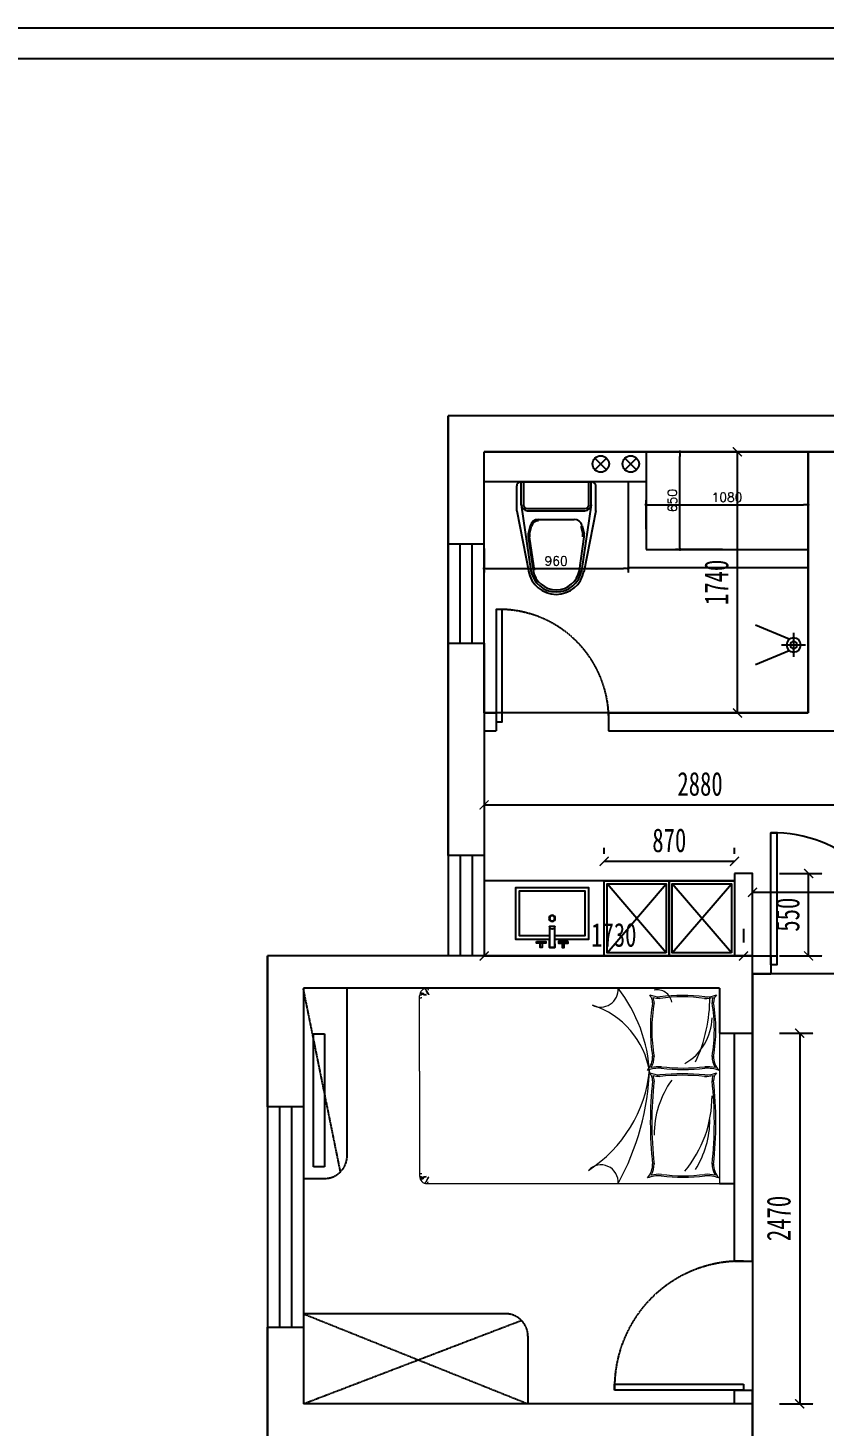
# Model space of a CAD drawing. Header units: millimetres. Extents: x -33522418 to 16198808, y -126322335 to -58690945.
# Drawn here: x -15924144 to -15918835, y -63974857 to -63965538 of the extents above; entities that cross this region are included whole.
import ezdxf

# ---------------------------------------------------------------- set-up
doc = ezdxf.new("R2010")
doc.units = ezdxf.units.MM
doc.header["$LTSCALE"] = 10
doc.header["$PDMODE"] = 3
doc.linetypes.add('DASH', pattern=[0.35, 0.25, -0.1])
doc.layers.add('LAYER4', color=7, linetype='Continuous')
doc.layers.add('TOP', color=7, linetype='Continuous')
doc.styles.add('HZXY', font='complex.shx', dxfattribs={"bigfont": 'HZXY.shx'})
doc.styles.add('宋体_T3', font='SimSun.ttf', dxfattribs={"width": 0.7})
doc.dimstyles.new('_TCH_ARCH&&60', dxfattribs={"dimtxt": 158.607595, "dimasz": 60, "dimexe": 90, "dimexo": 180, "dimgap": 60, "dimtad": 1, "dimdec": 0, "dimzin": 0, "dimdsep": 46, "dimtxsty": '宋体_T3', "dimblk": 'ARCHTICK', "dimcen": 0.09, "dimclrd": 2, "dimclre": 2, "dimclrt": 2, "dimazin": 2, "dimtfac": 1, "dimtdec": 0, "dimtix": 1, "dimtmove": 2, "dimatfit": 3, "dimfxl": 60, "dimtolj": 1, "dimtzin": 0, "dimarcsym": 0})
doc.dimstyles.new('LMDIM30$0', dxfattribs={"dimtxt": 60, "dimasz": 30, "dimexe": 30, "dimexo": 30, "dimgap": 20, "dimtad": 1, "dimdec": 0, "dimzin": 0, "dimdsep": 46, "dimtxsty": 'HZXY', "dimblk1": 'DOT', "dimblk2": 'DOT', "dimsah": 1, "dimcen": 0, "dimclrd": 2, "dimclre": 2, "dimclrt": 2, "dimadec": 0, "dimazin": 0, "dimtfac": 1, "dimtdec": 0, "dimtmove": 2, "dimatfit": 3, "dimldrblk": 'DOT', "dimfxl": 1, "dimtolj": 1, "dimtzin": 0, "dimarcsym": 0})

# ---------------------------------------------------------------- blocks, each defined once
blk = doc.blocks.new('AGAGSDGSS')
at = {"color": 7}
for p, q in [((1315560.5, -1098430.8), (1315482.7, -1098353)), ((1315482.7, -1098430.8), (1315560.5, -1098353))]:
    blk.add_line(p, q, dxfattribs=at)
blk.add_circle((1315521.6, -1098391.9), 55, dxfattribs=at)
blk = doc.blocks.new('rtrtrewte')
at = {"color": 8}
for p, q in [((35840.1, 8633.2, -70.4), (35893.2, 8645.9, -70.4)), ((36133.5, 8615, -70.4), (35913.9, 8646.8, -70.4)), ((35797.9, 8345, -70.4), (35797.9, 8579.7, -70.4)), ((35842.2, 8624.5, -70.4), (35895.3, 8637.2, -70.4)), ((35840.1, 8291.5, -70.4), (35893.2, 8278.8, -70.4)), ((35895.3, 8287.6, -70.4), (35842.2, 8300.3, -70.4)), ((36132.1, 8318.6, -70.4), (35912.6, 8286.8, -70.4)), ((35913.9, 8277.9, -70.4), (36133.5, 8309.8, -70.4))]:
    blk.add_line(p, q, dxfattribs=at)
for centre, radius, start, end in [((35906, 8592.4, -70.4), 55, 81.74752, 103.42934), ((35852.9, 8579.7, -70.4), 55, 103.42934, 180), ((35906, 8592.4, -70.4), 46, 81.74752, 103.42934), ((36106.4, 8462.4, -70.4), 155, 280.07023, 79.92977), ((35852.9, 8345, -70.4), 55, 180, 256.57066), ((35852.9, 8345, -70.4), 46, 179.99998, 256.57066), ((35906, 8332.3, -70.4), 55, 256.57066, 278.25248), ((35906, 8332.3, -70.4), 46, 256.57066, 278.25248)]:
    blk.add_arc(centre, radius, start, end, dxfattribs=at)
at = {"layer": 'TOP', "color": 4}
for p, q in [((35551.4, 8228.4, -70.4), (35551.4, 8696.4, -70.4)), ((35701.4, 8691.8, -70.4), (35551.4, 8691.8, -70.4)), ((35701.4, 8677.8, -70.4), (35551.4, 8677.8, -70.4)), ((35741.4, 8722.4, -70.4), (35577.4, 8722.4, -70.4)), ((35701.4, 8691.8, -70.4), (36135.7, 8628.8, -70.4)), ((35727.4, 8272.9, -70.4), (35727.4, 8651.8, -70.4)), ((35741.4, 8722.4, -70.4), (36145.4, 8643.2, -70.4)), ((35741.4, 8272.9, -70.4), (35741.4, 8651.8, -70.4)), ((35701.4, 8232.9, -70.4), (36135.7, 8295.9, -70.4)), ((35741.4, 8202.4, -70.4), (36145.4, 8281.5, -70.4)), ((35551.4, 8246.9, -70.4), (35701.4, 8246.9, -70.4)), ((35701.4, 8232.9, -70.4), (35551.4, 8232.9, -70.4)), ((35741.4, 8202.4, -70.4), (35577.4, 8202.4, -70.4))]:
    blk.add_line(p, q, dxfattribs=at)
for centre, radius, start, end in [((35577.4, 8696.4, -70.4), 26, 90, 180), ((35701.4, 8651.8, -70.4), 40, 0, 90), ((35701.4, 8651.8, -70.4), 26, 0, 90), ((36106.4, 8462.4, -70.4), 185, 279.99331, 80.00669), ((36106.4, 8462.4, -70.4), 169, 279.99331, 80.00669), ((35577.4, 8228.4, -70.4), 26, 180, 270), ((35701.4, 8272.9, -70.4), 26, 270.00003, 0), ((35701.4, 8272.9, -70.4), 40, 270, 0)]:
    blk.add_arc(centre, radius, start, end, dxfattribs=at)
blk = doc.blocks.new('dser55555')
at = {"ltscale": 3, "extrusion": (0, 0, -1)}
for p, q in [((752482, 195764), (752482, 195414)), ((753082, 195414), (753082, 195764)), ((752482, 195414), (752700, 195414)), ((752761, 195379), (752761, 195348)), ((752803, 195348), (752803, 195414)), ((752803, 195414), (753082, 195414)), ((752761, 195348), (752803, 195348))]:
    blk.add_line(p, q, dxfattribs=at)
at = {"ltscale": 3}
for points in [[(752803, 195414), (753082, 195414), (753082, 195844), (752482, 195844), (752482, 195414), (752700, 195414)], [(752803, 195444), (753052, 195444), (753052, 195814), (752512, 195814), (752512, 195444), (752761, 195444)], [(752761, 195391), (752761, 195521), (752803, 195521), (752803, 195348), (752761, 195348), (752761, 195391)], [(752700, 195386), (752700, 195348), (752682, 195348), (752682, 195386)], [(752700, 195414), (752761, 195414)], [(752864, 195386), (752864, 195348), (752882, 195348), (752882, 195386)]]:
    blk.add_lwpolyline(points, dxfattribs=at)
for points in [[(752651, 195399), (752731, 195399), (752731, 195386), (752651, 195386)], [(752912, 195399), (752833, 195399), (752833, 195386), (752912, 195386)]]:
    blk.add_lwpolyline(points, close=True, dxfattribs=at)
blk.add_circle((752782, 195589), 26, dxfattribs=at)
at = {"color": 8, "ltscale": 3}
blk.add_circle((752782, 195589), 21, dxfattribs=at)
blk.add_arc((752782, 195521), 21.1, 180, 0, dxfattribs=at)
blk = doc.blocks.new('ly01')
for p, q in [((0, -200), (0, 0)), ((100, -100), (-100, -100)), ((-48, -137), (-166, -419)), ((48, -137), (166, -419))]:
    blk.add_line(p, q)
blk.add_circle((0, -100), 60)
at = {"color": 8}
blk.add_circle((0, -100), 30, dxfattribs=at)
blk = doc.blocks.new('DOT')
at = {"color": 0, "linetype": 'ByBlock'}
blk.add_line((-0.35, 0), (-1, 0), dxfattribs=at)
at = {"color": 0, "linetype": 'ByBlock', "const_width": 0.35}
blk.add_lwpolyline([(-0.175, 0, 1), (0.175, 0, 1)], format="xyb", close=True, dxfattribs=at)
blk = doc.blocks.new('*D772')
at = {"layer": 'Defpoints', "color": 0, "linetype": 'DASH', "transparency": 16777216}
for p in [(-15918942.1, -63968715.6), (-15920022.1, -63968909), (-15918942.1, -63968909)]:
    blk.add_point(p, dxfattribs=at)
at = {"layer": 'LAYER4', "color": 2, "linetype": 'DASH', "lineweight": -2, "transparency": 16777216}
for p, q in [((-15920022.1, -63968879), (-15920022.1, -63968685.6)), ((-15918942.1, -63968879), (-15918942.1, -63968685.6)), ((-15919992.1, -63968715.6), (-15918972.1, -63968715.6))]:
    blk.add_line(p, q, dxfattribs=at)
at = {"layer": 'LAYER4', "color": 2, "linetype": 'DASH', "lineweight": -2, "transparency": 16777216, "xscale": 30, "yscale": 30, "zscale": 30, "rotation": 180}
blk.add_blockref('DOT', (-15920022.1, -63968715.6), dxfattribs=at)
at = {"layer": 'LAYER4', "color": 2, "linetype": 'DASH', "lineweight": -2, "transparency": 16777216, "xscale": 30, "yscale": 30, "zscale": 30}
blk.add_blockref('DOT', (-15918942.1, -63968715.6), dxfattribs=at)
at = {"layer": 'LAYER4', "color": 2, "linetype": 'DASH', "lineweight": -2, "transparency": 16777216, "insert": (-15919482.1, -63968665.6), "char_height": 60, "attachment_point": 5, "style": 'HZXY'}
blk.add_mtext('\\A1;1080', dxfattribs=at)
blk = doc.blocks.new('_Dot')
at = {"color": 0, "linetype": 'ByBlock', "lineweight": -2}
blk.add_line((-0.5, 0), (-1, 0), dxfattribs=at)
at = {"color": 0, "linetype": 'ByBlock', "const_width": 0.5}
blk.add_lwpolyline([(-0.25, 0, 1), (0.25, 0, 1)], format="xyb", close=True, dxfattribs=at)
blk = doc.blocks.new('*D773')
at = {"layer": 'Defpoints', "color": 0, "linetype": 'DASH', "transparency": 16777216}
for p in [(-15919796.6, -63968363.2), (-15919565, -63968363.2), (-15919482.1, -63969013.3)]:
    blk.add_point(p, dxfattribs=at)
at = {"layer": 'LAYER4', "color": 2, "linetype": 'DASH', "lineweight": -2, "transparency": 16777216}
for p, q in [((-15919595, -63968363.2), (-15919826.6, -63968363.2)), ((-15919796.6, -63968983.3), (-15919796.6, -63968393.2)), ((-15919512.1, -63969013.3), (-15919826.6, -63969013.3))]:
    blk.add_line(p, q, dxfattribs=at)
at = {"layer": 'LAYER4', "color": 2, "linetype": 'DASH', "lineweight": -2, "transparency": 16777216, "xscale": 30, "yscale": 30, "zscale": 30}
for p, rotation in [((-15919796.6, -63968363.2), 90), ((-15919796.6, -63969013.3), 270)]:
    blk.add_blockref('DOT', p, dxfattribs=dict(at, rotation=rotation))
at = {"layer": 'LAYER4', "color": 2, "linetype": 'DASH', "lineweight": -2, "transparency": 16777216, "insert": (-15919846.6, -63968688.2), "char_height": 60, "attachment_point": 5, "rotation": 90, "style": 'HZXY'}
blk.add_mtext('\\A1;650', dxfattribs=at)
blk = doc.blocks.new('*D774')
at = {"layer": 'Defpoints', "color": 0, "linetype": 'DASH', "transparency": 16777216}
for p in [(-15921102.1, -63968978.2), (-15920142.1, -63968978.2), (-15920142.1, -63969140.6)]:
    blk.add_point(p, dxfattribs=at)
at = {"layer": 'LAYER4', "color": 2, "linetype": 'DASH', "lineweight": -2, "transparency": 16777216}
for p, q in [((-15921102.1, -63969008.2), (-15921102.1, -63969170.6)), ((-15920142.1, -63969008.2), (-15920142.1, -63969170.6)), ((-15921072.1, -63969140.6), (-15920172.1, -63969140.6))]:
    blk.add_line(p, q, dxfattribs=at)
at = {"layer": 'LAYER4', "color": 2, "linetype": 'DASH', "lineweight": -2, "transparency": 16777216, "xscale": 30, "yscale": 30, "zscale": 30, "rotation": 180}
blk.add_blockref('DOT', (-15921102.1, -63969140.6), dxfattribs=at)
at = {"layer": 'LAYER4', "color": 2, "linetype": 'DASH', "lineweight": -2, "transparency": 16777216, "xscale": 30, "yscale": 30, "zscale": 30}
blk.add_blockref('DOT', (-15920142.1, -63969140.6), dxfattribs=at)
at = {"layer": 'LAYER4', "color": 2, "linetype": 'DASH', "lineweight": -2, "transparency": 16777216, "insert": (-15920622.1, -63969090.6), "char_height": 60, "attachment_point": 5, "style": 'HZXY'}
blk.add_mtext('\\A1;960', dxfattribs=at)
blk = doc.blocks.new('A$Ccbbf51e9')
at = {"lineweight": 18}
for p, q in [((0, 750), (0, 1252.6)), ((50, 1302.6), (2000, 1302.6)), ((2000, 1302.6), (2000, 0)), ((0, 750), (0, 50)), ((50, 0), (2000, 0))]:
    blk.add_line(p, q, dxfattribs=at)
at = {"color": 8, "lineweight": 5}
for p, q in [((1.8, 1236.8), (0, 1236.8)), ((8.5, 1256.3), (0.1, 1256.2)), ((0.1, 1256.2), (1.7, 1256.3)), ((3.7, 1236.8), (1.8, 1236.8)), ((6, 1266.8), (2.3, 1267.4)), ((5.5, 1236.9), (3.7, 1236.8)), ((5.2, 1274.8), (7.5, 1273.7)), ((7.4, 1237), (5.5, 1236.9)), ((9, 1266.3), (6, 1266.8)), ((9.2, 1237.2), (7.4, 1237)), ((7.5, 1273.7), (9.5, 1272.9)), ((10.1, 1256.5), (8.5, 1256.3)), ((11.5, 1265.8), (9, 1266.3)), ((11, 1237.4), (9.2, 1237.2)), ((9.5, 1272.9), (11.3, 1272.3)), ((13.1, 1257.3), (10.1, 1256.5)), ((12.9, 1237.8), (11, 1237.4)), ((11.3, 1272.3), (12.9, 1271.7)), ((13.4, 1265.5), (11.5, 1265.8)), ((12.9, 1271.7), (14.3, 1271.3)), ((14.7, 1238.3), (12.9, 1237.8)), ((16.4, 1260.8), (13.1, 1257.3)), ((14.9, 1265.3), (13.4, 1265.5)), ((14.3, 1271.3), (15.6, 1271)), ((16, 1265.1), (14.9, 1265.3)), ((15.6, 1271), (16.7, 1270.8)), ((17, 1265), (16, 1265.1)), ((19.1, 1260.8), (16.4, 1260.8)), ((16.7, 1270.8), (17.8, 1270.5)), ((17.7, 1264.9), (17, 1265)), ((18.4, 1264.8), (17.7, 1264.9)), ((17.8, 1270.5), (18.8, 1270.3)), ((19.1, 1264.7), (18.4, 1264.8)), ((18.8, 1270.3), (19.8, 1270)), ((19.7, 1264.6), (19.1, 1264.7)), ((24.8, 1257.9), (19.1, 1260.8)), ((20.3, 1264.5), (19.7, 1264.6)), ((19.8, 1270), (20.8, 1269.7)), ((20.8, 1264.3), (20.3, 1264.5)), ((20.8, 1269.7), (21.8, 1269.3)), ((21.4, 1264.2), (20.8, 1264.3)), ((21.9, 1264), (21.4, 1264.2)), ((21.8, 1269.3), (23, 1268.9)), ((22.5, 1263.7), (21.9, 1264)), ((23.1, 1263.4), (22.5, 1263.7)), ((23, 1268.9), (24.3, 1268.4)), ((24, 1263), (23.1, 1263.4)), ((25.2, 1262.6), (24, 1263)), ((24.3, 1268.4), (25.8, 1267.9)), ((29, 1258.5), (24.8, 1257.9)), ((26.9, 1262), (25.2, 1262.6)), ((25.8, 1267.9), (27.5, 1267.2)), ((29.5, 1261.3), (26.9, 1262)), ((30.1, 1257.1), (29, 1258.5)), ((33, 1260.5), (29.5, 1261.3)), ((34.1, 1256.5), (30.1, 1257.1)), ((37.6, 1259.6), (33, 1260.5)), ((42.5, 1255.3), (34.1, 1256.5)), ((36.6, 1296.4), (35.8, 1297.1)), ((37.4, 1295.7), (36.6, 1296.4)), ((38, 1295.1), (37.4, 1295.7)), ((43.5, 1258.5), (37.6, 1259.6)), ((38.5, 1294.5), (38, 1295.1)), ((39, 1294), (38.5, 1294.5)), ((39, 1297.1), (39.9, 1295.8)), ((39.5, 1293.5), (39, 1294)), ((39.9, 1293.1), (39.5, 1293.5)), ((39.9, 1295.8), (40.7, 1294.7)), ((40.3, 1292.7), (39.9, 1293.1)), ((40.7, 1292.3), (40.3, 1292.7)), ((40.7, 1294.7), (41.3, 1293.8)), ((41, 1291.9), (40.7, 1292.3)), ((41.4, 1291.6), (41, 1291.9)), ((41.3, 1293.8), (41.8, 1292.9)), ((41.8, 1291.2), (41.4, 1291.6)), ((41.8, 1292.9), (42.3, 1292.2)), ((42.1, 1290.9), (41.8, 1291.2)), ((42.5, 1290.6), (42.1, 1290.9)), ((42.3, 1292.2), (42.6, 1291.5)), ((42.8, 1290.2), (42.5, 1290.6)), ((44.1, 1256.3), (42.5, 1255.3)), ((42.5, 1255.3), (42.5, 1255.3)), ((42.6, 1291.5), (42.9, 1290.9)), ((43.1, 1289.9), (42.8, 1290.2)), ((42.9, 1290.9), (43.2, 1290.4)), ((43.4, 1289.5), (43.1, 1289.9)), ((43.2, 1290.4), (43.5, 1289.9)), ((43.7, 1289.2), (43.4, 1289.5)), ((43.5, 1289.9), (43.7, 1289.4)), ((43.5, 1258.5), (44.1, 1256.3)), ((43.7, 1289.4), (44, 1288.9)), ((44, 1288.8), (43.7, 1289.2)), ((44, 1288.9), (44.3, 1288.5)), ((44.2, 1288.3), (44, 1288.8)), ((44.5, 1287.8), (44.2, 1288.3)), ((44.3, 1288.5), (44.5, 1288.1)), ((44.5, 1288.1), (44.8, 1287.6)), ((44.7, 1287.3), (44.5, 1287.8)), ((44.9, 1286.7), (44.7, 1287.3)), ((44.8, 1287.6), (45, 1287.2)), ((45.1, 1286), (44.9, 1286.7)), ((45, 1287.2), (45.3, 1286.8)), ((45.3, 1285.2), (45.1, 1286)), ((45.3, 1286.8), (45.6, 1286.4)), ((45.4, 1284.4), (45.3, 1285.2)), ((45.6, 1283.5), (45.4, 1284.4)), ((45.6, 1286.4), (45.9, 1285.9)), ((45.8, 1282.6), (45.6, 1283.5)), ((46, 1281.7), (45.8, 1282.6)), ((45.9, 1285.9), (46.1, 1285.4)), ((46.3, 1280.7), (46, 1281.7)), ((46.1, 1285.4), (46.5, 1285)), ((46.6, 1279.8), (46.3, 1280.7)), ((46.5, 1285), (46.8, 1284.4)), ((46.9, 1278.8), (46.6, 1279.8)), ((46.8, 1284.4), (47.1, 1283.9)), ((47.4, 1277.9), (46.9, 1278.8)), ((47.1, 1283.9), (47.5, 1283.3)), ((47.8, 1277), (47.4, 1277.9)), ((47.5, 1283.3), (47.8, 1282.7)), ((47.8, 1282.7), (48.2, 1282)), ((48.3, 1276.2), (47.8, 1277)), ((48.2, 1282), (48.6, 1281.4)), ((48.9, 1275.3), (48.3, 1276.2)), ((48.6, 1281.4), (49, 1280.6)), ((49.4, 1274.5), (48.9, 1275.3)), ((49, 1280.6), (49.5, 1279.9)), ((49.8, 1273.7), (49.4, 1274.5)), ((49.5, 1279.9), (49.9, 1279.2)), ((50.3, 1272.9), (49.8, 1273.7)), ((49.9, 1279.2), (50.3, 1278.5)), ((50.3, 1278.5), (50.8, 1277.7)), ((50.7, 1272.1), (50.3, 1272.9)), ((51, 1271.2), (50.7, 1272.1)), ((50.8, 1277.7), (51.2, 1277.1)), ((51.2, 1270.4), (51, 1271.2)), ((51.2, 1277.1), (51.6, 1276.4)), ((51.4, 1269.5), (51.2, 1270.4)), ((51.7, 1268.7), (51.4, 1269.5)), ((51.6, 1276.4), (52, 1275.8)), ((51.9, 1268), (51.7, 1268.7)), ((52.1, 1267.2), (51.9, 1268)), ((52, 1275.8), (52.4, 1275.2)), ((52.5, 1266.6), (52.1, 1267.2)), ((52.4, 1275.2), (52.8, 1274.6)), ((52.9, 1266), (52.5, 1266.6)), ((52.8, 1274.6), (53.1, 1274)), ((53.4, 1265.4), (52.9, 1266)), ((53, 1302.6), (53.9, 1301.4)), ((53.1, 1274), (53.5, 1273.5)), ((54, 1265), (53.4, 1265.4)), ((53.5, 1273.5), (53.8, 1272.9)), ((53.8, 1272.9), (54.2, 1272.4)), ((53.9, 1301.4), (54.6, 1300.4)), ((54.7, 1264.6), (54, 1265)), ((54.2, 1272.4), (54.5, 1271.9)), ((54.5, 1271.9), (54.8, 1271.4)), ((54.6, 1300.4), (55, 1299.5)), ((55.4, 1264.2), (54.7, 1264.6)), ((54.8, 1271.4), (55.1, 1270.8)), ((55, 1299.5), (55.4, 1298.8)), ((55.1, 1270.8), (55.4, 1270.3)), ((55.4, 1298.8), (55.5, 1298.1)), ((55.4, 1270.3), (55.7, 1269.8)), ((56.1, 1263.8), (55.4, 1264.2)), ((55.5, 1298.1), (55.6, 1297.6)), ((55.6, 1297.6), (55.7, 1297.1)), ((55.7, 1297.1), (55.7, 1296.6)), ((55.7, 1296.6), (55.7, 1296.2)), ((55.7, 1296.2), (55.7, 1295.7)), ((55.7, 1295.7), (55.7, 1295.3)), ((55.7, 1295.3), (55.7, 1294.8)), ((55.7, 1294.8), (55.8, 1294.4)), ((55.7, 1269.8), (56, 1269.2)), ((55.8, 1294.4), (55.8, 1294)), ((55.8, 1294), (55.9, 1293.5)), ((55.9, 1293.5), (56.1, 1293.1)), ((56, 1269.2), (56.3, 1268.7)), ((56.1, 1293.1), (56.2, 1292.6)), ((56.9, 1263.4), (56.1, 1263.8)), ((56.2, 1292.6), (56.4, 1292.1)), ((56.3, 1268.7), (56.6, 1268.1)), ((56.4, 1292.1), (56.6, 1291.7)), ((56.6, 1291.7), (56.8, 1291.3)), ((56.6, 1268.1), (56.9, 1267.5)), ((56.8, 1291.3), (56.9, 1291)), ((56.9, 1291), (57.1, 1290.7)), ((56.9, 1267.5), (57.2, 1266.9)), ((57.6, 1263), (56.9, 1263.4)), ((57.1, 1290.7), (57.2, 1290.6)), ((57.2, 1290.6), (57.2, 1290.5)), ((57.2, 1266.9), (57.5, 1266.3)), ((57.5, 1266.3), (57.8, 1265.7)), ((58.2, 1262.5), (57.6, 1263)), ((57.8, 1265.7), (58.1, 1265.1)), ((58.1, 1265.1), (58.5, 1264.6)), ((58.8, 1262), (58.2, 1262.5)), ((58.5, 1264.6), (58.8, 1264)), ((58.8, 1264), (59.1, 1263.5)), ((59.3, 1261.5), (58.8, 1262)), ((59.1, 1263.5), (59.5, 1263)), ((59.8, 1261), (59.3, 1261.5)), ((59.5, 1263), (59.9, 1262.5)), ((60.2, 1260.4), (59.8, 1261)), ((59.9, 1262.5), (60.2, 1262.1)), ((60.2, 1262.1), (60.6, 1261.6)), ((60.6, 1259.9), (60.2, 1260.4)), ((60.6, 1261.6), (60.9, 1261.2)), ((60.9, 1259.5), (60.6, 1259.9)), ((60.9, 1261.2), (61.2, 1260.9)), ((61.1, 1259.1), (60.9, 1259.5)), ((61.4, 1258.8), (61.1, 1259.1)), ((61.2, 1260.9), (61.5, 1260.5)), ((61.6, 1258.7), (61.4, 1258.8)), ((61.5, 1260.5), (61.7, 1260.1)), ((61.7, 1258.7), (61.6, 1258.7)), ((61.7, 1260.1), (61.8, 1259.8)), ((61.8, 1258.8), (61.7, 1258.7)), ((61.8, 1259.8), (61.9, 1259.5)), ((61.9, 1258.9), (61.8, 1258.8)), ((61.9, 1259.5), (61.9, 1259.2)), ((61.9, 1259.2), (61.9, 1258.9)), ((1.8, 65.8), (0, 65.8)), ((8.5, 46.3), (0.1, 46.3)), ((0.1, 46.3), (1.7, 46.3)), ((3.7, 65.8), (1.8, 65.8)), ((6, 35.8), (2.3, 35.1)), ((5.5, 65.7), (3.7, 65.8)), ((5.2, 27.8), (7.5, 28.8)), ((7.4, 65.6), (5.5, 65.7)), ((9, 36.3), (6, 35.8)), ((9.2, 65.4), (7.4, 65.6)), ((7.5, 28.8), (9.5, 29.7)), ((10.1, 46.1), (8.5, 46.3)), ((11.5, 36.7), (9, 36.3)), ((11, 65.2), (9.2, 65.4)), ((9.5, 29.7), (11.3, 30.3)), ((13.1, 45.3), (10.1, 46.1)), ((12.9, 64.8), (11, 65.2)), ((11.3, 30.3), (12.9, 30.8)), ((13.4, 37.1), (11.5, 36.7)), ((14.7, 64.3), (12.9, 64.8)), ((12.9, 30.8), (14.3, 31.2)), ((16.4, 41.8), (13.1, 45.3)), ((14.9, 37.3), (13.4, 37.1)), ((14.3, 31.2), (15.6, 31.6)), ((16, 37.5), (14.9, 37.3)), ((15.6, 31.6), (16.7, 31.8)), ((17, 37.6), (16, 37.5)), ((19.1, 41.8), (16.4, 41.8)), ((16.7, 31.8), (17.8, 32.1)), ((17.7, 37.7), (17, 37.6)), ((18.4, 37.8), (17.7, 37.7)), ((17.8, 32.1), (18.8, 32.3)), ((19.1, 37.9), (18.4, 37.8)), ((18.8, 32.3), (19.8, 32.6)), ((24.8, 44.7), (19.1, 41.8)), ((19.7, 38), (19.1, 37.9)), ((20.3, 38.1), (19.7, 38)), ((19.8, 32.6), (20.8, 32.9)), ((20.8, 38.2), (20.3, 38.1)), ((21.4, 38.4), (20.8, 38.2)), ((20.8, 32.9), (21.8, 33.3)), ((21.9, 38.6), (21.4, 38.4)), ((21.8, 33.3), (23, 33.7)), ((22.5, 38.9), (21.9, 38.6)), ((23.1, 39.2), (22.5, 38.9)), ((23, 33.7), (24.3, 34.1)), ((24, 39.6), (23.1, 39.2)), ((25.2, 40), (24, 39.6)), ((24.3, 34.1), (25.8, 34.7)), ((29, 44.1), (24.8, 44.7)), ((26.9, 40.6), (25.2, 40)), ((25.8, 34.7), (27.5, 35.4)), ((29.5, 41.3), (26.9, 40.6)), ((30.1, 45.5), (29, 44.1)), ((33, 42.1), (29.5, 41.3)), ((34.1, 46.1), (30.1, 45.5)), ((37.6, 43), (33, 42.1)), ((42.5, 47.3), (34.1, 46.1)), ((36.6, 6.2), (35.8, 5.5)), ((37.4, 6.9), (36.6, 6.2)), ((38, 7.5), (37.4, 6.9)), ((43.5, 44.1), (37.6, 43)), ((38.5, 8), (38, 7.5)), ((39, 8.6), (38.5, 8)), ((39.5, 9), (39, 8.6)), ((39, 5.5), (39.9, 6.7)), ((39.9, 9.5), (39.5, 9)), ((40.3, 9.9), (39.9, 9.5)), ((39.9, 6.7), (40.7, 7.8)), ((40.7, 10.3), (40.3, 9.9)), ((41, 10.7), (40.7, 10.3)), ((40.7, 7.8), (41.3, 8.8)), ((41.4, 11), (41, 10.7)), ((41.3, 8.8), (41.8, 9.6)), ((41.8, 11.4), (41.4, 11)), ((42.1, 11.7), (41.8, 11.4)), ((41.8, 9.6), (42.3, 10.4)), ((42.5, 12), (42.1, 11.7)), ((42.3, 10.4), (42.6, 11)), ((44.1, 46.3), (42.5, 47.3)), ((42.5, 47.3), (42.5, 47.3)), ((42.8, 12.3), (42.5, 12)), ((42.6, 11), (42.9, 11.6)), ((43.1, 12.7), (42.8, 12.3)), ((42.9, 11.6), (43.2, 12.2)), ((43.4, 13), (43.1, 12.7)), ((43.2, 12.2), (43.5, 12.7)), ((43.7, 13.4), (43.4, 13)), ((43.5, 44.1), (44.1, 46.3)), ((43.5, 12.7), (43.7, 13.2)), ((44, 13.8), (43.7, 13.4)), ((43.7, 13.2), (44, 13.6)), ((44.2, 14.2), (44, 13.8)), ((44, 13.6), (44.3, 14.1)), ((44.5, 14.7), (44.2, 14.2)), ((44.3, 14.1), (44.5, 14.5)), ((44.7, 15.3), (44.5, 14.7)), ((44.5, 14.5), (44.8, 14.9)), ((44.9, 15.9), (44.7, 15.3)), ((44.8, 14.9), (45, 15.4)), ((45.1, 16.6), (44.9, 15.9)), ((45, 15.4), (45.3, 15.8)), ((45.3, 17.3), (45.1, 16.6)), ((45.4, 18.2), (45.3, 17.3)), ((45.3, 15.8), (45.6, 16.2)), ((45.6, 19), (45.4, 18.2)), ((45.8, 20), (45.6, 19)), ((45.6, 16.2), (45.9, 16.7)), ((46, 20.9), (45.8, 20)), ((45.9, 16.7), (46.1, 17.1)), ((46.3, 21.9), (46, 20.9)), ((46.1, 17.1), (46.5, 17.6)), ((46.6, 22.8), (46.3, 21.9)), ((46.5, 17.6), (46.8, 18.1)), ((46.9, 23.8), (46.6, 22.8)), ((46.8, 18.1), (47.1, 18.7)), ((47.4, 24.7), (46.9, 23.8)), ((47.1, 18.7), (47.5, 19.3)), ((47.8, 25.5), (47.4, 24.7)), ((47.5, 19.3), (47.8, 19.9)), ((48.3, 26.4), (47.8, 25.5)), ((47.8, 19.9), (48.2, 20.5)), ((48.2, 20.5), (48.6, 21.2)), ((48.9, 27.2), (48.3, 26.4)), ((48.6, 21.2), (49, 21.9)), ((49.4, 28.1), (48.9, 27.2)), ((49, 21.9), (49.5, 22.7)), ((49.8, 28.9), (49.4, 28.1)), ((49.5, 22.7), (49.9, 23.4)), ((50.3, 29.7), (49.8, 28.9)), ((49.9, 23.4), (50.3, 24.1)), ((50.7, 30.5), (50.3, 29.7)), ((50.3, 24.1), (50.8, 24.8)), ((51, 31.4), (50.7, 30.5)), ((50.8, 24.8), (51.2, 25.5)), ((51.2, 32.2), (51, 31.4)), ((51.4, 33), (51.2, 32.2)), ((51.2, 25.5), (51.6, 26.2)), ((51.7, 33.8), (51.4, 33)), ((51.6, 26.2), (52, 26.8)), ((51.9, 34.6), (51.7, 33.8)), ((52.1, 35.3), (51.9, 34.6)), ((52, 26.8), (52.4, 27.4)), ((52.5, 36), (52.1, 35.3)), ((52.4, 27.4), (52.8, 28)), ((52.9, 36.6), (52.5, 36)), ((52.8, 28), (53.1, 28.6)), ((53.4, 37.1), (52.9, 36.6)), ((53, 0), (53.9, 1.2)), ((53.1, 28.6), (53.5, 29.1)), ((54, 37.6), (53.4, 37.1)), ((53.5, 29.1), (53.8, 29.6)), ((53.8, 29.6), (54.2, 30.2)), ((53.9, 1.2), (54.6, 2.2)), ((54.7, 38), (54, 37.6)), ((54.2, 30.2), (54.5, 30.7)), ((54.5, 30.7), (54.8, 31.2)), ((54.6, 2.2), (55, 3.1)), ((55.4, 38.4), (54.7, 38)), ((54.8, 31.2), (55.1, 31.7)), ((55, 3.1), (55.4, 3.8)), ((55.1, 31.7), (55.4, 32.3)), ((56.1, 38.8), (55.4, 38.4)), ((55.4, 32.3), (55.7, 32.8)), ((55.4, 3.8), (55.5, 4.4)), ((55.5, 4.4), (55.6, 5)), ((55.6, 5), (55.7, 5.5)), ((55.7, 32.8), (56, 33.4)), ((55.7, 7.7), (55.8, 8.2)), ((55.7, 7.3), (55.7, 7.7)), ((55.7, 6.9), (55.7, 7.3)), ((55.7, 6.4), (55.7, 6.9)), ((55.7, 6), (55.7, 6.4)), ((55.7, 5.5), (55.7, 6)), ((55.8, 8.6), (55.9, 9.1)), ((55.8, 8.2), (55.8, 8.6)), ((55.9, 9.1), (56.1, 9.5)), ((56, 33.4), (56.3, 33.9)), ((56.9, 39.2), (56.1, 38.8)), ((56.1, 9.5), (56.2, 10)), ((56.2, 10), (56.4, 10.4)), ((56.3, 33.9), (56.6, 34.5)), ((56.4, 10.4), (56.6, 10.9)), ((56.6, 34.5), (56.9, 35.1)), ((56.6, 10.9), (56.8, 11.3)), ((56.8, 11.3), (56.9, 11.6)), ((57.6, 39.6), (56.9, 39.2)), ((56.9, 35.1), (57.2, 35.7)), ((56.9, 11.6), (57.1, 11.8)), ((57.1, 11.8), (57.2, 12)), ((57.2, 35.7), (57.5, 36.2)), ((57.2, 12), (57.2, 12.1)), ((57.5, 36.2), (57.8, 36.8)), ((58.2, 40), (57.6, 39.6)), ((57.8, 36.8), (58.1, 37.4)), ((58.1, 37.4), (58.5, 38)), ((58.8, 40.5), (58.2, 40)), ((58.5, 38), (58.8, 38.6)), ((59.3, 41.1), (58.8, 40.5)), ((58.8, 38.6), (59.1, 39.1)), ((59.1, 39.1), (59.5, 39.6)), ((59.8, 41.6), (59.3, 41.1)), ((59.5, 39.6), (59.9, 40.1)), ((60.2, 42.2), (59.8, 41.6)), ((59.9, 40.1), (60.2, 40.5)), ((60.6, 42.7), (60.2, 42.2)), ((60.2, 40.5), (60.6, 40.9)), ((60.9, 43.1), (60.6, 42.7)), ((60.6, 40.9), (60.9, 41.3)), ((61.1, 43.5), (60.9, 43.1)), ((60.9, 41.3), (61.2, 41.7)), ((61.4, 43.7), (61.1, 43.5)), ((61.2, 41.7), (61.5, 42.1)), ((61.6, 43.9), (61.4, 43.7)), ((61.5, 42.1), (61.7, 42.5)), ((61.7, 43.9), (61.6, 43.9)), ((61.8, 43.8), (61.7, 43.9)), ((61.7, 42.5), (61.8, 42.8)), ((61.9, 43.6), (61.8, 43.8)), ((61.8, 42.8), (61.9, 43.1)), ((61.9, 43.4), (61.9, 43.6)), ((61.9, 43.1), (61.9, 43.4))]:
    blk.add_line(p, q, dxfattribs=at)
at = {"lineweight": 18}
for centre, radius, start, end in [((50, 1252.6), 50, 90, 180), ((1607.7, 1436), 191.6, 247.39775, 268.39232), ((1477.9, 1208.3), 75.8, 358.19877, 42.14046), ((1751.6, 161.8), 1092.9, 82.14891, 97.85109), ((1906.3, 1436), 191.6, 268.39232, 292.60225), ((2036.1, 1208.3), 75.8, 137.85954, 181.80123), ((2617.3, 1026.3), 1078.7, 170.41594, 189.60015), ((896.7, 1026.3), 1078.7, 350.39985, 9.58406), ((1416.2, 846.4), 137.5, 318.41611, 1.5527), ((2097.9, 846.4), 137.5, 178.4473, 221.58389), ((1597.8, 544.2), 225.2, 86.5245, 110.48499), ((1757, 2031.8), 1271.2, 263.42597, 276.57403), ((1916.2, 544.2), 225.2, 69.51501, 93.4755), ((1607.7, 916), 191.6, 247.39775, 268.39232), ((1477.9, 688.4), 75.8, 358.19877, 42.14046), ((4116.8, 407.8), 2578.3, 173.80493, 186.20546), ((1751.6, -734.7), 1466.9, 84.15875, 95.84125), ((1906.3, 916), 191.6, 268.39232, 292.60225), ((2036.1, 688.4), 75.8, 137.85954, 181.80123), ((-602.8, 407.8), 2578.3, 353.79454, 6.19507), ((1416.2, 129.1), 137.5, 318.41611, 1.5527), ((2097.9, 129.1), 137.5, 178.4473, 221.58389), ((50, 50), 50, 180, 270), ((1597.8, -173.1), 225.2, 86.5245, 110.48499), ((1757, 1182.7), 1140.4, 262.66801, 277.33199), ((1916.2, -173.1), 225.2, 69.51501, 93.4755)]:
    blk.add_arc(centre, radius, start, end, dxfattribs=at)
at = {"color": 8, "lineweight": 18}
for centre, radius, start, end in [((1206.8, 1293.7), 117.2, 242.09168, 4.33827), ((518.5, 681.1), 1017.1, 3.10214, 37.66122), ((978.9, 655.4), 562, 9.13913, 72.07737), ((637.4, 845.8), 900.9, 302.79694, 354.23603), ((-196.9, 829.8), 1732.2, 331.37699, 357.8169), ((1209.4, 10.4), 114.7, 354.77674, 137.10565)]:
    blk.add_arc(centre, radius, start, end, dxfattribs=at)
at = {"color": 8, "lineweight": 5}
for centre, radius, start, end in [((1607.7, 1436), 201.5, 255.44845, 268.39232), ((1477.9, 1208.3), 85.7, 358.19877, 22.4287), ((1583.6, 1192.9), 98.8, 9.88965, 101.74596), ((1751.6, 161.8), 1082.9, 82.14891, 97.85109), ((917.3, 1242.1), 1018.2, 334.95614, 0.06989), ((1906.3, 1436), 201.5, 268.39232, 284.55155), ((2036.1, 1208.3), 85.7, 157.5713, 181.80123), ((2619.7, 1026.3), 1071.1, 170.39362, 189.62251), ((894.3, 1026.3), 1071.1, 350.37749, 9.60638), ((1591.2, 1113.4), 359.3, 299.6134, 358.69967), ((1416.2, 846.4), 147.4, 330.14868, 1.5527), ((2097.9, 846.4), 147.4, 178.4473, 209.85132), ((1597.8, 544.2), 235.1, 86.5245, 103.23012), ((1757, 2031.8), 1261.2, 263.42597, 276.57403), ((1916.2, 544.2), 235.1, 76.76988, 93.4755), ((4117.3, 407.8), 2568.7, 173.80091, 186.20949), ((1607.7, 916), 201.5, 255.44845, 268.39232), ((1477.9, 688.4), 85.7, 358.19877, 22.4287), ((2193.8, 323.6), 630.3, 144.46158, 180), ((1751.6, -734.7), 1456.9, 84.15875, 95.84125), ((1906.3, 916), 201.5, 268.39232, 284.55155), ((2036.1, 688.4), 85.7, 157.5713, 181.80123), ((-603.3, 407.8), 2568.7, 353.79051, 6.19909), ((1165.5, 585.9), 785, 320.22647, 359.95853), ((1305.2, 427.7), 630.3, 328.00929, 359.96742), ((1416.2, 129.1), 147.4, 330.14868, 1.5527), ((2097.9, 129.1), 147.4, 178.4473, 209.85132), ((1597.8, -173.1), 235.1, 86.5245, 103.23012), ((1757, 1182.7), 1130.4, 262.66801, 277.33199), ((1916.2, -173.1), 235.1, 76.76988, 93.4755)]:
    blk.add_arc(centre, radius, start, end, dxfattribs=at)
blk = doc.blocks.new('_ArchTick')
at = {"color": 0, "linetype": 'ByBlock', "const_width": 0.15}
blk.add_lwpolyline([(-0.5, -0.5), (0.5, 0.5)], dxfattribs=at)
blk = doc.blocks.new('*D779')
at = {"layer": 'Defpoints', "color": 0, "linetype": 'DASH', "transparency": 16777216}
for p in [(-15921102.1, -63970223.3), (-15918222.1, -63970223.3), (-15918222.1, -63970716.3)]:
    blk.add_point(p, dxfattribs=at)
at = {"layer": 'LAYER4', "color": 2, "linetype": 'DASH', "lineweight": -2, "transparency": 16777216}
for p, q in [((-15921102.1, -63970403.3), (-15921102.1, -63970806.3)), ((-15918222.1, -63970403.3), (-15918222.1, -63970806.3)), ((-15921102.1, -63970716.3), (-15918222.1, -63970716.3))]:
    blk.add_line(p, q, dxfattribs=at)
at = {"layer": 'LAYER4', "color": 2, "linetype": 'DASH', "lineweight": -2, "transparency": 16777216, "xscale": 60, "yscale": 60, "zscale": 60, "rotation": 180}
blk.add_blockref('_ArchTick', (-15921102.1, -63970716.3), dxfattribs=at)
at = {"layer": 'LAYER4', "color": 2, "linetype": 'DASH', "lineweight": -2, "transparency": 16777216, "xscale": 60, "yscale": 60, "zscale": 60}
blk.add_blockref('_ArchTick', (-15918222.1, -63970716.3), dxfattribs=at)
at = {"layer": 'LAYER4', "color": 2, "linetype": 'DASH', "lineweight": -2, "transparency": 16777216, "insert": (-15919662.1, -63970577), "char_height": 158.61, "attachment_point": 5, "style": '宋体_T3'}
blk.add_mtext('\\A1;2880', dxfattribs=at)
blk = doc.blocks.new('*D780')
at = {"layer": 'Defpoints', "color": 0, "linetype": 'DASH', "transparency": 16777216}
for p in [(-15919412.6, -63968363.2), (-15918942.1, -63968363.2), (-15918942.1, -63970103.3)]:
    blk.add_point(p, dxfattribs=at)
at = {"layer": 'LAYER4', "color": 2, "linetype": 'DASH', "lineweight": -2, "transparency": 16777216}
for p, q in [((-15919122.1, -63968363.2), (-15919502.6, -63968363.2)), ((-15919412.6, -63970103.3), (-15919412.6, -63968363.2)), ((-15919122.1, -63970103.3), (-15919502.6, -63970103.3))]:
    blk.add_line(p, q, dxfattribs=at)
at = {"layer": 'LAYER4', "color": 2, "linetype": 'DASH', "lineweight": -2, "transparency": 16777216, "xscale": 60, "yscale": 60, "zscale": 60}
for p, rotation in [((-15919412.6, -63968363.2), 90), ((-15919412.6, -63970103.3), 270)]:
    blk.add_blockref('_ArchTick', p, dxfattribs=dict(at, rotation=rotation))
at = {"layer": 'LAYER4', "color": 2, "linetype": 'DASH', "lineweight": -2, "transparency": 16777216, "insert": (-15919551.9, -63969233.3), "char_height": 158.61, "attachment_point": 5, "rotation": 90, "style": '宋体_T3'}
blk.add_mtext('\\A1;1740', dxfattribs=at)
blk = doc.blocks.new('*D781')
at = {"layer": 'Defpoints', "color": 0, "linetype": 'DASH', "transparency": 16777216}
for p in [(-15919312.1, -63971173.2), (-15918938.2, -63971173.2), (-15919312.1, -63971723.2)]:
    blk.add_point(p, dxfattribs=at)
at = {"layer": 'LAYER4', "color": 2, "linetype": 'DASH', "lineweight": -2, "transparency": 16777216}
for p, q in [((-15919132.1, -63971173.2), (-15918848.2, -63971173.2)), ((-15918938.2, -63971723.2), (-15918938.2, -63971173.2)), ((-15919132.1, -63971723.2), (-15918848.2, -63971723.2))]:
    blk.add_line(p, q, dxfattribs=at)
at = {"layer": 'LAYER4', "color": 2, "linetype": 'DASH', "lineweight": -2, "transparency": 16777216, "xscale": 60, "yscale": 60, "zscale": 60}
for p, rotation in [((-15918938.2, -63971173.2), 90), ((-15918938.2, -63971723.2), 270)]:
    blk.add_blockref('_ArchTick', p, dxfattribs=dict(at, rotation=rotation))
at = {"layer": 'LAYER4', "color": 2, "linetype": 'DASH', "lineweight": -2, "transparency": 16777216, "insert": (-15919077.5, -63971448.2), "char_height": 158.61, "attachment_point": 5, "rotation": 90, "style": '宋体_T3'}
blk.add_mtext('\\A1;550', dxfattribs=at)
blk = doc.blocks.new('*D782')
at = {"layer": 'Defpoints', "color": 0, "linetype": 'DASH', "transparency": 16777216}
for p in [(-15919312.1, -63972238.2), (-15919312.1, -63974708.2), (-15918997.4, -63974708.2)]:
    blk.add_point(p, dxfattribs=at)
at = {"layer": 'LAYER4', "color": 2, "linetype": 'DASH', "lineweight": -2, "transparency": 16777216}
for p, q in [((-15919132.1, -63972238.2), (-15918907.4, -63972238.2)), ((-15918997.4, -63972238.2), (-15918997.4, -63974708.2)), ((-15919132.1, -63974708.2), (-15918907.4, -63974708.2))]:
    blk.add_line(p, q, dxfattribs=at)
at = {"layer": 'LAYER4', "color": 2, "linetype": 'DASH', "lineweight": -2, "transparency": 16777216, "xscale": 60, "yscale": 60, "zscale": 60}
for p, rotation in [((-15918997.4, -63972238.2), 90), ((-15918997.4, -63974708.2), 270)]:
    blk.add_blockref('_ArchTick', p, dxfattribs=dict(at, rotation=rotation))
at = {"layer": 'LAYER4', "color": 2, "linetype": 'DASH', "lineweight": -2, "transparency": 16777216, "insert": (-15919136.7, -63973473.2), "char_height": 158.61, "attachment_point": 5, "rotation": 90, "style": '宋体_T3'}
blk.add_mtext('\\A1;2470', dxfattribs=at)
blk = doc.blocks.new('*D784')
at = {"layer": 'Defpoints', "color": 0, "linetype": 'DASH', "transparency": 16777216}
for p in [(-15919312.1, -63971299.2), (-15919312.1, -63971723.2), (-15917581.1, -63971723.2)]:
    blk.add_point(p, dxfattribs=at)
at = {"layer": 'LAYER4', "color": 2, "linetype": 'DASH', "lineweight": -2, "transparency": 16777216}
for p, q in [((-15919312.1, -63971543.2), (-15919312.1, -63971209.2)), ((-15917581.1, -63971543.2), (-15917581.1, -63971209.2)), ((-15917581.1, -63971299.2), (-15919312.1, -63971299.2))]:
    blk.add_line(p, q, dxfattribs=at)
at = {"layer": 'LAYER4', "color": 2, "linetype": 'DASH', "lineweight": -2, "transparency": 16777216, "xscale": 60, "yscale": 60, "zscale": 60, "rotation": 180}
blk.add_blockref('_ArchTick', (-15919312.1, -63971299.2), dxfattribs=at)
at = {"layer": 'LAYER4', "color": 2, "linetype": 'DASH', "lineweight": -2, "transparency": 16777216, "xscale": 60, "yscale": 60, "zscale": 60}
blk.add_blockref('_ArchTick', (-15917581.1, -63971299.2), dxfattribs=at)
at = {"layer": 'LAYER4', "color": 2, "linetype": 'DASH', "lineweight": -2, "transparency": 16777216, "insert": (-15918446.6, -63971159.9), "char_height": 158.61, "attachment_point": 5, "style": '宋体_T3'}
blk.add_mtext('\\A1;1731', dxfattribs=at)
blk = doc.blocks.new('*D789')
at = {"layer": 'Defpoints', "color": 0, "linetype": 'DASH', "transparency": 16777216}
for p in [(-15919432.1, -63971092.5), (-15920302.1, -63971223.2), (-15919432.1, -63971223.2)]:
    blk.add_point(p, dxfattribs=at)
at = {"layer": 'LAYER4', "color": 2, "linetype": 'DASH', "lineweight": -2, "transparency": 16777216}
for p, q in [((-15920302.1, -63971043.2), (-15920302.1, -63971002.5)), ((-15919432.1, -63971043.2), (-15919432.1, -63971002.5)), ((-15920302.1, -63971092.5), (-15919432.1, -63971092.5))]:
    blk.add_line(p, q, dxfattribs=at)
at = {"layer": 'LAYER4', "color": 2, "linetype": 'DASH', "lineweight": -2, "transparency": 16777216, "xscale": 60, "yscale": 60, "zscale": 60, "rotation": 180}
blk.add_blockref('_ArchTick', (-15920302.1, -63971092.5), dxfattribs=at)
at = {"layer": 'LAYER4', "color": 2, "linetype": 'DASH', "lineweight": -2, "transparency": 16777216, "xscale": 60, "yscale": 60, "zscale": 60}
blk.add_blockref('_ArchTick', (-15919432.1, -63971092.5), dxfattribs=at)
at = {"layer": 'LAYER4', "color": 2, "linetype": 'DASH', "lineweight": -2, "transparency": 16777216, "insert": (-15919867.1, -63970953.2), "char_height": 158.61, "attachment_point": 5, "style": '宋体_T3'}
blk.add_mtext('\\A1;870', dxfattribs=at)
blk = doc.blocks.new('*D795')
at = {"layer": 'Defpoints', "color": 0, "linetype": 'DASH', "transparency": 16777216}
for p in [(-15921102.1, -63971723.2), (-15919372.1, -63971723.2), (-15919372.1, -63971723.2)]:
    blk.add_point(p, dxfattribs=at)
at = {"layer": 'LAYER4', "color": 2, "linetype": 'DASH', "lineweight": -2, "transparency": 16777216}
for p, q in [((-15921102.1, -63971543.2), (-15921102.1, -63971633.2)), ((-15919372.1, -63971543.2), (-15919372.1, -63971633.2)), ((-15921102.1, -63971723.2), (-15919372.1, -63971723.2))]:
    blk.add_line(p, q, dxfattribs=at)
at = {"layer": 'LAYER4', "color": 2, "linetype": 'DASH', "lineweight": -2, "transparency": 16777216, "xscale": 60, "yscale": 60, "zscale": 60, "rotation": 180}
blk.add_blockref('_ArchTick', (-15921102.1, -63971723.2), dxfattribs=at)
at = {"layer": 'LAYER4', "color": 2, "linetype": 'DASH', "lineweight": -2, "transparency": 16777216, "xscale": 60, "yscale": 60, "zscale": 60}
blk.add_blockref('_ArchTick', (-15919372.1, -63971723.2), dxfattribs=at)
at = {"layer": 'LAYER4', "color": 2, "linetype": 'DASH', "lineweight": -2, "transparency": 16777216, "insert": (-15920237.1, -63971583.9), "char_height": 158.61, "attachment_point": 5, "style": '宋体_T3'}
blk.add_mtext('\\A1;1730', dxfattribs=at)

msp = doc.modelspace()

# ---------------------------------------------------------------- linework, layer by layer
msp.add_line((-15930338.7, -63965537.7), (-15902774.8, -63965537.7))
msp.add_line((-15930338.7, -63965537.7), (-15902774.8, -63965537.7))
at = {"color": 4}
msp.add_line((-15930134.9, -63965741.5), (-15907029.3, -63965741.5), dxfattribs=at)
at = {"layer": 'LAYER4', "lineweight": -2}
for p, q in [((-15914827.1, -63968123.2), (-15921342.1, -63968123.2)), ((-15921342.1, -63968978.2), (-15921342.1, -63968123.2)), ((-15914827.1, -63968363.2), (-15921102.1, -63968363.2)), ((-15921102.1, -63968978.2), (-15921102.1, -63968363.2)), ((-15920022.1, -63968363.2), (-15920022.1, -63968563.2)), ((-15919432.1, -63968363.2), (-15918222.1, -63968363.2)), ((-15918942.1, -63970103.3), (-15918942.1, -63968363.2)), ((-15920022.1, -63968563.2), (-15921102.9, -63968563.2)), ((-15921342.1, -63969638.2), (-15921342.1, -63968978.2)), ((-15921102.1, -63968978.2), (-15921342.1, -63968978.2)), ((-15921262.1, -63969638.2), (-15921262.1, -63968978.2)), ((-15921182.1, -63969638.2), (-15921182.1, -63968978.2)), ((-15921102.1, -63969638.2), (-15921102.1, -63968978.2)), ((-15921342.1, -63971053.2), (-15921342.1, -63969638.2)), ((-15921342.1, -63969638.2), (-15921102.1, -63969638.2)), ((-15921102.1, -63969638.2), (-15921102.1, -63971053.2)), ((-15921102.1, -63970103.3), (-15921021.5, -63970103.3)), ((-15921021.5, -63970103.3), (-15921021.5, -63970223.3)), ((-15920271.5, -63970103.3), (-15918942.1, -63970103.3)), ((-15920271.5, -63970103.3), (-15920271.5, -63970223.3)), ((-15921102.1, -63970223.3), (-15921021.5, -63970223.3)), ((-15920271.5, -63970223.3), (-15918222.1, -63970223.3)), ((-15921342.1, -63971053.2), (-15921342.1, -63971723.2)), ((-15921102.1, -63971053.2), (-15921342.1, -63971053.2)), ((-15921262.1, -63971053.2), (-15921262.1, -63971723.2)), ((-15921182.1, -63971053.2), (-15921182.1, -63971723.2)), ((-15921102.1, -63971053.2), (-15921102.1, -63971053.2)), ((-15921102.1, -63971053.2), (-15921102.1, -63971723.2)), ((-15919432.1, -63971223.2), (-15921102.1, -63971223.2)), ((-15920282.1, -63971703.2), (-15919887.1, -63971243.2)), ((-15919887.1, -63971703.2), (-15920282.1, -63971243.2)), ((-15919847.1, -63971703.2), (-15919452.1, -63971243.2)), ((-15919452.1, -63971703.2), (-15919847.1, -63971243.2)), ((-15922547.1, -63972728.2), (-15922547.1, -63971723.2)), ((-15921102.1, -63971723.2), (-15922547.1, -63971723.2)), ((-15919312.1, -63971723.2), (-15921102.1, -63971723.2)), ((-15919312.1, -63972238.2), (-15919312.1, -63971723.2)), ((-15919312.1, -63971723.2), (-15919149.6, -63971723.2)), ((-15919189.6, -63971723.2), (-15919189.6, -63971843.2)), ((-15919312.1, -63971843.2), (-15919189.6, -63971843.2)), ((-15919532.1, -63971938.2), (-15922307.1, -63971938.2)), ((-15922307.1, -63971938.2), (-15922307.1, -63972728.2)), ((-15920290.8, -63971938.2), (-15920869.6, -63971938.2)), ((-15919532.1, -63971938.2), (-15919532.1, -63972238.2)), ((-15919312.1, -63972238.2), (-15919312.1, -63972150.2)), ((-15919532.1, -63972238.2), (-15919312.1, -63972238.2)), ((-15919432.1, -63973757.7), (-15919432.1, -63972238.2)), ((-15919312.1, -63973757.7), (-15919312.1, -63972238.2)), ((-15919312.1, -63972238.2), (-15919312.1, -63973757.7)), ((-15922547.1, -63972728.2), (-15922547.1, -63974198.2)), ((-15922307.1, -63972728.2), (-15922547.1, -63972728.2)), ((-15922467.1, -63972728.2), (-15922467.1, -63974198.2)), ((-15922387.1, -63972728.2), (-15922387.1, -63974198.2)), ((-15922307.1, -63972728.2), (-15922307.1, -63974198.2)), ((-15920959.6, -63974108.2), (-15922307.1, -63974108.2)), ((-15922547.1, -63975283.2), (-15922547.1, -63974198.2)), ((-15922547.1, -63974198.2), (-15922307.1, -63974198.2)), ((-15922307.1, -63974198.2), (-15922307.1, -63974708.2)), ((-15919432.1, -63974708.2), (-15919432.1, -63974617.7)), ((-15919312.1, -63974708.2), (-15919312.1, -63974617.7)), ((-15919312.1, -63974617.7), (-15919312.1, -63974708.2)), ((-15919312.1, -63974708.2), (-15922307.1, -63974708.2)), ((-15919312.1, -63974708.2), (-15919432.1, -63974708.2)), ((-15919312.1, -63974928.2), (-15919312.1, -63974708.2))]:
    msp.add_line(p, q, dxfattribs=at)
at = {"layer": 'LAYER4', "color": 8, "linetype": 'DASH', "lineweight": -2}
for p, q in [((-15920022.1, -63968363.2), (-15920022.1, -63969013.3)), ((-15920142.1, -63968563.2), (-15920142.1, -63969133.3)), ((-15920022.1, -63969013.3), (-15918942.1, -63969013.3)), ((-15920142.1, -63969133.3), (-15918942.1, -63969133.3)), ((-15922059.7, -63973162.4), (-15922307.1, -63971941.8)), ((-15922015.8, -63973056.4), (-15922015.8, -63971938.2)), ((-15922307.1, -63973206.4), (-15922165.8, -63973206.4)), ((-15919532.1, -63973240.8), (-15919432.1, -63973240.8)), ((-15919432.1, -63973757.7), (-15919312.1, -63973757.7)), ((-15922307.1, -63974108.2), (-15920809.6, -63974708.2)), ((-15922307.1, -63974708.2), (-15920853.5, -63974152.2)), ((-15920809.6, -63974258.2), (-15920809.6, -63974708.2)), ((-15919432.1, -63974617.7), (-15919312.1, -63974617.7))]:
    msp.add_line(p, q, dxfattribs=at)
for points in [[(-15923447.1, -63981548.2), (-15912997.1, -63981548.2), (-15912997.1, -63974708.2), (-15914107.1, -63974708.2), (-15914107.1, -63968123.2), (-15921342.1, -63968123.2), (-15921342.1, -63971723.2), (-15922547.1, -63971723.2), (-15922547.1, -63975953.2), (-15923967.1, -63975953.2), (-15923967.1, -63979758.2), (-15923447.1, -63979758.2), (-15923447.1, -63981548.2)], [(-15919312.1, -63971843.2), (-15919312.1, -63978438.2), (-15922163.1, -63978438.2), (-15922235.1, -63979728.2), (-15923207.1, -63979728.2), (-15923207.1, -63981308.2), (-15915047.1, -63981308.2), (-15915047.1, -63974928.2), (-15918172.1, -63974928.2), (-15918212.1, -63974928.2), (-15918212.1, -63971843.2), (-15919312.1, -63971843.2)]]:
    msp.add_lwpolyline(points, dxfattribs=at)
for points in [[(-15921102.1, -63968363.2), (-15918942.1, -63968363.2), (-15918942.1, -63970103.3), (-15921102.1, -63970103.3)], [(-15922238.9, -63972242), (-15922167.4, -63972242), (-15922167.4, -63973129.3), (-15922238.9, -63973129.3)], [(-15919372.1, -63974617.7), (-15920232.1, -63974617.7), (-15920232.1, -63974577.7), (-15919372.1, -63974577.7)]]:
    msp.add_lwpolyline(points, close=True, dxfattribs=at)
at = {"layer": 'LAYER4', "lineweight": -2}
msp.add_lwpolyline([(-15921103.4, -63968650.9), (-15921102.1, -63968650.9)], dxfattribs=at)
for points in [[(-15921021.5, -63970163.3), (-15920981.5, -63970163.3), (-15920981.5, -63969413.3), (-15921021.5, -63969413.3)], [(-15919149.6, -63970903.2), (-15919149.6, -63971783.2), (-15919189.6, -63971783.2), (-15919189.6, -63970903.2)], [(-15919432.1, -63971173.2), (-15919432.1, -63971723.2), (-15919312.1, -63971723.2), (-15919312.1, -63971173.2)], [(-15919867.1, -63971723.2), (-15920302.1, -63971723.2), (-15920302.1, -63971223.2), (-15919867.1, -63971223.2)], [(-15919887.1, -63971703.2), (-15920282.1, -63971703.2), (-15920282.1, -63971243.2), (-15919887.1, -63971243.2)], [(-15919432.1, -63971723.2), (-15919867.1, -63971723.2), (-15919867.1, -63971223.2), (-15919432.1, -63971223.2)], [(-15919452.1, -63971703.2), (-15919847.1, -63971703.2), (-15919847.1, -63971243.2), (-15919452.1, -63971243.2)]]:
    msp.add_lwpolyline(points, close=True, dxfattribs=at)
at = {"layer": 'LAYER4', "color": 8, "linetype": 'DASH', "lineweight": -2}
for centre, radius, start, end in [((-15921001.5, -63970143.3), 730.3, 358.43065, 91.56935), ((-15922165.8, -63973056.4), 150, 270, 0), ((-15919392.1, -63974597.7), 840.2, 88.63607, 181.36393), ((-15920959.6, -63974258.2), 150, 0, 90)]:
    msp.add_arc(centre, radius, start, end, dxfattribs=at)
at = {"layer": 'LAYER4', "lineweight": -2}
msp.add_arc((-15919169.6, -63971764), 861, 2.71164, 91.33109, dxfattribs=at)

# ---------------------------------------------------------------- block references
at = {"layer": 'LAYER4', "lineweight": -2, "rotation": 270}
for p in [(-14821932.2, -62652922.4), (-14821732.2, -62652922.4)]:
    msp.add_blockref('AGAGSDGSS', p, dxfattribs=at)
at = {"layer": 'LAYER4', "lineweight": -2, "extrusion": (0, 0, -1), "xscale": -1.013513513520593, "yscale": 1.013513513520593, "zscale": -1.013513513513513, "rotation": 90}
msp.add_blockref('rtrtrewte', (15929198.1, -63932531.4, -71.4), dxfattribs=at)
at = {"layer": 'LAYER4', "lineweight": -2}
for name, p, xscale, yscale, zscale, rotation in [('ly01', (-15918957.8, -63969650.5), -0.7999999999883585, 0.7999999999883585, 0.7999999999883585, 270), ('dser55555', (-15310894.9, -64129899.6), -0.8099999999976719, 0.8099999999976719, 0.81, 359.9999986824481)]:
    msp.add_blockref(name, p, dxfattribs=dict(at, xscale=xscale, yscale=yscale, zscale=zscale, rotation=rotation))
at = {"layer": 'LAYER4', "color": 8, "linetype": 'DASH', "lineweight": -2}
msp.add_blockref('A$Ccbbf51e9', (-15921532.1, -63973240.8), dxfattribs=at)

# ---------------------------------------------------------------- dimensions: what is measured, and where the dimension line sits
for base, p1, p2, dimstyle, picture, middle in [((-15919412.6, -63968363.2), (-15918942.1, -63970103.3), (-15918942.1, -63968363.2), '_TCH_ARCH&&60', '*D780', (-15919551.9, -63969233.3)), ((-15919796.6, -63968363.2), (-15919482.1, -63969013.3), (-15919565, -63968363.2), 'LMDIM30$0', '*D773', (-15919846.6, -63968688.2)), ((-15918938.2, -63971173.2), (-15919312.1, -63971723.2), (-15919312.1, -63971173.2), '_TCH_ARCH&&60', '*D781', (-15919077.5, -63971448.2)), ((-15918997.4, -63974708.2), (-15919312.1, -63972238.2), (-15919312.1, -63974708.2), '_TCH_ARCH&&60', '*D782', (-15919136.7, -63973473.2))]:
    dim = msp.add_linear_dim(base=base, p1=p1, p2=p2, angle=90, dimstyle=dimstyle, dxfattribs=at)
    dim.commit()
    dim.dimension.update_dxf_attribs({"geometry": picture, "text_midpoint": middle})
for base, p1, p2, dimstyle, picture, middle in [((-15918942.1, -63968715.6), (-15920022.1, -63968909), (-15918942.1, -63968909), 'LMDIM30$0', '*D772', (-15919482.1, -63968665.6)), ((-15920142.1, -63969140.6), (-15921102.1, -63968978.2), (-15920142.1, -63968978.2), 'LMDIM30$0', '*D774', (-15920622.1, -63969090.6)), ((-15918222.1, -63970716.3), (-15921102.1, -63970223.3), (-15918222.1, -63970223.3), '_TCH_ARCH&&60', '*D779', (-15919662.1, -63970577)), ((-15919432.1, -63971092.5), (-15920302.1, -63971223.2), (-15919432.1, -63971223.2), '_TCH_ARCH&&60', '*D789', (-15919867.1, -63970953.2)), ((-15919312.1, -63971299.2), (-15917581.1, -63971723.2), (-15919312.1, -63971723.2), '_TCH_ARCH&&60', '*D784', (-15918446.6, -63971159.9)), ((-15919372.1, -63971723.2), (-15921102.1, -63971723.2), (-15919372.1, -63971723.2), '_TCH_ARCH&&60', '*D795', (-15920237.1, -63971583.9))]:
    dim = msp.add_linear_dim(base=base, p1=p1, p2=p2, dimstyle=dimstyle, dxfattribs=at)
    dim.commit()
    dim.dimension.update_dxf_attribs({"geometry": picture, "text_midpoint": middle})

doc.saveas('drawing.dxf')
